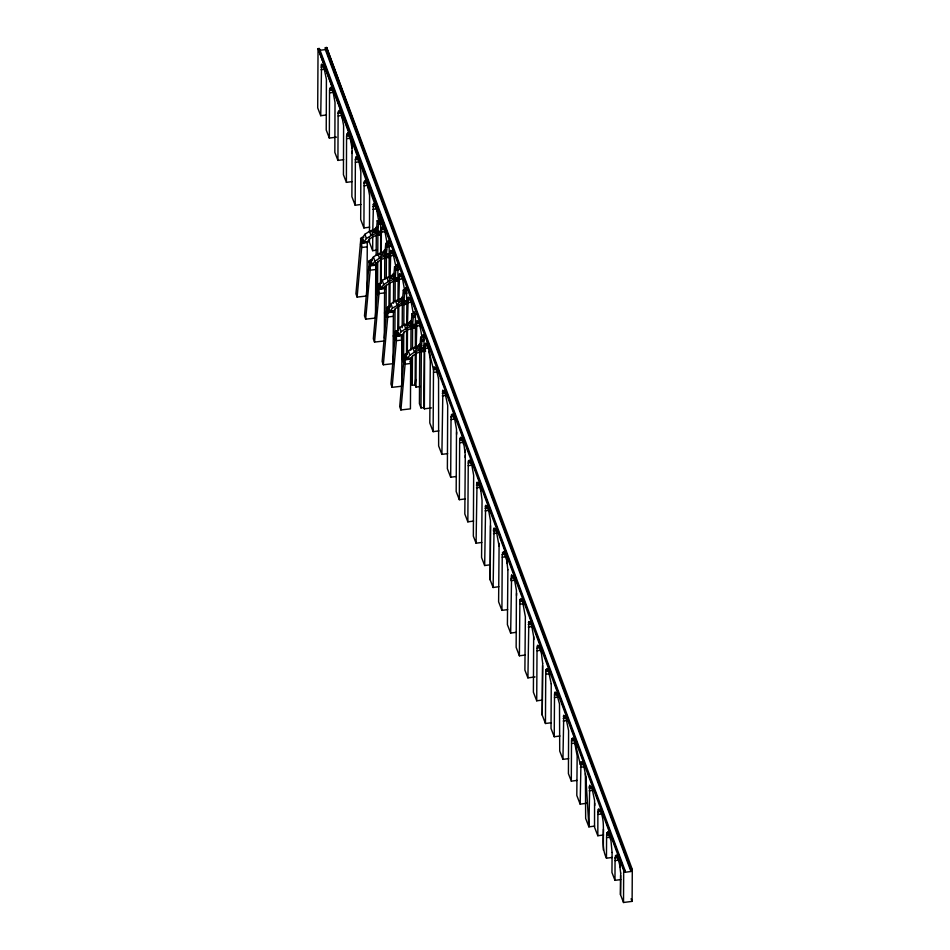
<?xml version="1.0" encoding="UTF-8"?>
<svg xmlns="http://www.w3.org/2000/svg" width="950" height="950" viewBox="0 0 950 950"><rect width="100%" height="100%" fill="white"/><g stroke="black" fill="none" stroke-linecap="round" stroke-linejoin="round"><path stroke-width="1.43" d="M326.468 114.962L320.732 115.71L321.563 64.125L323.808 66.951L326.408 79.325L326.23 130.019L329.341 138.083L336.502 137.144M623.438 868.11L624.993 872.278L630.966 871.494L325.327 49.59L325.339 47.678L326.657 47.5L632.296 869.404L632.106 901.372L623.509 902.5L620.481 894.651L620.694 873.109M326.634 50.457L326.657 47.5L369.645 165.241M329.341 138.083L329.543 90.202L330.802 87.234L333.248 92.708L335.017 102.469L334.839 152.38L337.927 160.408L343.662 159.659M337.927 160.408L338.129 113.299L339.387 110.331L341.834 115.805L343.603 125.566L343.437 174.717L346.382 182.364L346.572 136.004L347.831 133.036L350.277 138.51L352.046 148.271L351.88 196.662L355.181 205.248L360.917 204.487M355.181 205.248L355.371 159.671L356.63 156.691L359.076 162.177L360.846 171.926L360.691 219.545L363.921 227.941L369.657 227.192M367.294 241.787L366.973 295.961L357.105 297.089L355.929 293.776L360.798 238.996M360.549 239.032L361.713 242.464L361.689 247.499L357.105 297.089M363.921 227.941L364.111 183.148L365.37 180.179L367.804 185.654L369.574 195.415L369.479 232.192M375.784 264.48L375.476 318.036L365.655 319.164L364.479 315.839L369.289 261.689M369.443 237.939L369.419 242.25L372.661 250.681L376.972 250.111M369.039 261.713L370.203 265.145L370.179 270.18L365.655 319.164M372.661 250.681L372.756 235.909M372.792 229.995L373.481 203.716L374.882 204.666L376.556 209.166L378.326 218.928M376.129 262.817L375.963 290.759L377.53 295.011L377.732 261.262M376.164 255.467L376.295 234.876M372.4 259.849L369.039 260.953L370.69 265.798L376.354 265.121L376.354 264.421L370.203 265.145M377.756 255.396L377.886 233.356L381.567 232.904M384.299 340.967L374.514 342.083L373.338 338.77L378.112 285.059M377.863 285.095L379.026 288.527L379.003 293.562L374.514 342.083M379.572 221.018L379.584 218.595L380.689 223.879L380.653 253.567M380.475 282.91L380.617 259.433M381.104 283.136L381.247 258.376M381.282 252.546L381.342 229.496L382.601 226.527M384.311 338.058L384.619 286.639M384.655 279.359L384.786 257.521M379.513 289.18L385.178 288.491L385.178 287.791L379.513 289.18L377.863 284.335L381.223 283.231M386.211 285.142L386.021 317.086L384.465 312.835M386.258 277.875L386.377 256.31L390.058 255.847M393.431 310.591L393.027 363.672L383.313 364.776L382.137 361.451L386.84 308.501M386.591 308.524L387.754 311.968L387.731 317.003L383.313 364.776M388.954 308.014L389.096 283.326M389.132 277.519L389.179 246.572L388.063 243.568M389.916 307.396L390.07 282.364M390.094 276.474L390.794 250.266L393.027 253.092L395.639 265.478M393.478 303.181L393.609 280.974M395.034 308.988L394.844 340.017L393.288 335.766M395.069 301.601L395.2 279.68L398.869 279.217M402.004 334.97L401.707 386.234L392.101 387.327L390.925 384.014L395.521 332.179M396.673 266.392L394.582 266.653L395.853 269.646L395.247 277.554L398.169 277.768L397.955 301.245M395.271 332.203L396.435 335.635L396.411 340.682L392.101 387.327M396.886 266.938L396.898 264.658L394.867 267.33M397.955 277.21L397.812 267.069L396.898 264.658M397.777 330.79L397.931 305.674M398.656 328.783L398.798 305.52M398.834 299.701L399.522 273.743M402.159 335.065L402.016 358.459L403.584 362.71L403.762 332.072M402.194 327.75L402.337 304.356M403.809 324.781L403.928 303.121L411.932 302.124M410.709 358.423L410.424 408.868L400.876 409.949L399.701 406.636L404.225 355.633M403.976 355.656L405.139 359.088L405.116 364.135L400.876 409.949M403.608 290.771L405.626 288.087L405.614 290.379L403.322 290.082L402.705 297.421L403.976 300.984L406.897 301.209L406.683 324.425M406.683 300.651L406.541 290.498L405.626 288.087M406.505 355.062L406.647 330.256M407.336 352.676L407.479 329.151M407.503 323.273L408.203 297.089L409.604 298.027L411.279 302.539L413.048 312.301M410.839 358.957L410.709 381.033L412.264 385.284L415.15 384.916L415.969 387.066L420.28 386.496M410.887 350.134L411.017 328.059M412.264 385.284L412.442 355.929M412.478 348.591L412.609 326.8L415.055 326.491M415.376 346.762L415.411 317.062L414.307 311.766L412.276 314.45M415.328 354.101L415.15 384.916L415.661 379.335M415.969 387.066L416.183 352.224M416.207 347.866L416.907 320.483L418.309 321.433L419.983 325.933L421.741 335.694M419.722 351.452L419.413 403.667L420.981 407.906L423.854 407.55L424.353 408.844L431.526 407.906M420.981 407.906L421.313 350.253L424.983 349.79M422.786 336.953L420.696 337.214L421.966 340.207L421.361 348.116L425.422 347.605M424.068 347.783L423.926 337.63L423.011 335.219M424.353 408.844L424.662 345.966L425.909 342.986L428.355 348.46L433.497 369.74L433.141 431.656L438.876 430.896M594.629 826.108L588.905 826.856L589.736 785.199L591.969 788.025L594.581 800.411L594.522 827.177L597.811 835.739L603.559 834.991M597.811 835.739L597.894 811.799L598.524 808.854L599.925 809.792M599.901 809.804C607.572 825.051 599.011 843.172 606.456 858.194L612.192 857.446M603.333 850.036L603.452 829.243M606.456 858.194L606.587 837.674L610.886 837.116M612.097 852.471L611.954 872.492L614.982 880.353L620.718 879.593M614.982 880.353L615.054 857.933L619.352 857.375M620.504 894.651L620.611 875.377M623.509 902.5L623.687 870.533L318.048 48.628L319.366 48.462L625.005 870.354L624.993 872.278M630.966 871.494L630.978 869.571L325.339 47.678M447.616 453.625L441.892 454.373L442.866 390.296M456.416 476.484L450.692 477.233L451.036 416.884L453.898 416.504M451.024 416.884L452.295 413.915L454.729 419.389L456.499 429.151L456.178 491.542L459.325 499.688L465.061 498.94M459.325 499.688L459.669 440.111L460.928 437.142L464.122 445.74L465.298 455.287L464.823 513.997L467.839 521.847L473.587 521.087M467.839 521.847L468.243 465.678L472.542 465.108M481.804 542.45L476.081 543.198L477.031 482.173L478.432 483.111L480.866 490.746M490.402 564.775L484.666 565.535L485.628 505.269L487.017 506.207L488.692 510.72L490.461 520.481L490.164 579.832L493.109 587.492L498.845 586.732M490.176 579.832L490.556 525.659M493.109 587.492L494.071 527.974L496.304 530.801M507.644 609.615L501.921 610.363L502.241 554.574L506.54 554.016M516.384 632.308L510.661 633.068L511.599 575.118M511.587 575.118L513 576.056L514.674 580.569L516.432 590.33L516.147 647.366L519.389 655.797L525.136 655.049M519.389 655.797L519.911 599.652M535.064 676.934L527.903 677.873L528.841 621.466L530.231 622.404L531.905 626.917L533.663 636.678L533.389 692.182L536.714 700.803L542.45 700.055M536.714 700.803L537.035 648.126L537.653 645.181L539.054 646.119M551.19 722.748L545.466 723.496L542.212 715.101L542.676 663.29M542.224 715.101L542.581 665.57M545.442 723.508L545.763 671.602L545.953 669.679L548.815 669.299M559.954 736.001L554.23 736.749L554.503 697.597L558.79 697.039M568.658 758.623L562.934 759.371L563.754 715.398L566.01 718.224L568.599 730.609L568.421 773.668L571.306 781.149L571.52 740.869L571.722 738.946L574.584 738.578M587.326 803.201L580.165 804.139L580.996 761.698L582.386 762.648L584.06 767.149L585.841 776.91L588.893 826.868L585.651 818.437L585.414 773.633M352.129 153.449L352.213 151.181M456.594 434.328L456.677 432.06M465.215 457.556L465.298 455.287M496.292 530.801L499.082 546.084L498.608 601.789L501.909 610.363M507.882 569.751L507.407 624.661L510.649 633.068M516.527 595.508L516.61 593.227M594.664 805.588L594.747 803.32M612.073 852.471L610.969 840.655L607.774 832.057M380.487 223.333L378.551 223.583L377.269 220.59L376.663 227.929L377.934 231.491L381.995 230.981M377.934 231.491L378.539 224.152L377.269 220.59M386.424 254.172L387.03 246.834L385.771 243.271L385.154 250.61L386.424 254.172L390.486 253.662M403.976 300.984L404.581 293.657L403.322 290.082M414.081 313.5L411.991 313.761L411.386 321.1L412.656 324.662L415.364 324.33M412.656 324.662L413.262 317.336L411.991 313.761M424.234 403.358L423.854 407.55L424.282 348.329L423.189 345.408M347.831 133.036L346.572 136.004L349.446 135.624M438.567 378.718L436.359 369.621L434.114 366.795L433.497 369.74L436.359 369.36M468.243 465.678L468.386 461.094L469.454 460.049L471.889 465.524L473.658 475.285L473.349 536.144L476.069 543.21M502.229 554.574L503.5 551.606L506.694 560.215L507.87 569.751M554.479 697.597L554.634 693.013L557.496 692.645M583.229 764.275L580.367 764.643L580.557 762.719L583.419 762.351M589.297 786.22L589.107 788.144L591.969 787.776M606.575 837.674L606.729 833.102L607.798 832.057M615.042 857.933L616.312 854.964L619.519 863.574L620.682 873.109M364.301 181.224L364.111 183.148L366.973 182.768M375.274 229.508L375.986 227.43L378.076 227.169M376.58 235.232L380.831 234.697L376.58 235.232L377.649 232.109L375.986 227.43M383.764 252.201L384.477 250.111L386.567 249.85M386.246 257.189L389.322 257.391L385.071 257.925L386.139 254.79L384.477 250.111M392.588 275.571L393.3 273.493L394.963 278.16L393.894 281.295L398.145 280.761L395.188 280.915M401.316 299.012L402.028 296.934L403.691 301.601L402.622 304.736L406.873 304.202L403.928 304.356M409.996 322.691L410.709 320.613L412.371 325.28L411.303 328.415L415.554 327.881L412.597 328.035M418.701 346.144L419.413 344.054L421.076 348.733L420.007 351.868L425.659 351.156M519.899 599.652L520.98 598.607L522.583 601.457M545.941 669.679L547.022 668.634L548.625 671.484L551.214 683.869M554.622 693.025L555.073 692.004L556.462 692.942L559.503 703.926L559.716 751.046L562.923 759.371M563.778 715.398L563.338 716.419L566.2 716.039M571.698 738.946L572.779 737.901L574.382 740.751M356.001 156.726L355.371 159.671L358.245 159.291M375.678 228.677L376.105 232.703L377.138 232.928L369.514 231.289L370.987 235.576L377.138 232.928L375.678 228.677L370.987 235.576L366.403 238.533L363.933 241.906L362.461 237.631L364.942 234.258L369.514 231.289L375.678 228.677L378.397 234.614L373.35 236.514L369.598 238.949L367.591 241.597L363.933 241.906M384.18 251.37L384.596 255.396L385.629 255.621L378.005 253.982L379.478 258.257L385.629 255.621L384.18 251.37L379.478 258.257L374.894 261.214L372.424 264.599L370.951 260.324L373.433 256.939L378.005 253.982L384.18 251.37L386.887 257.308L381.841 259.207L378.088 261.63L376.081 264.29L372.424 264.599M392.991 274.74L393.419 278.766L394.44 278.991L386.828 277.353L388.301 281.627L394.44 278.991L392.991 274.74L388.301 281.627L383.717 284.596L381.247 287.969L379.774 283.694L382.244 280.321L392.991 274.74L395.711 280.678L390.664 282.577L386.911 285.012L384.904 287.66L381.247 287.969L385.023 287.494M419.104 345.313L419.532 349.339L420.553 349.564L412.941 347.926L414.414 352.201L420.553 349.564L419.104 345.313L414.414 352.201L409.83 355.157L407.348 358.542L405.887 354.267L408.358 350.883L412.941 347.926L419.104 345.313L421.824 351.251L416.777 353.151L413.024 355.573L411.017 358.233L407.348 358.542M390.984 303.762L388.514 307.135L389.975 311.41L393.633 311.101L395.639 308.453L399.392 306.019L404.439 304.119L401.731 298.181L395.556 300.794L390.984 303.762L392.445 308.037L389.975 311.41L393.751 310.935M397.183 330.814L398.656 335.089L401.126 331.716L405.709 328.747L410.4 321.86L413.119 327.798L408.072 329.697L404.32 332.132L402.313 334.78L398.644 335.089L397.183 330.814L399.653 327.429L410.4 321.86L411.101 322.786M377.554 221.267L379.964 218.096M380.831 220.554L378.433 223.725L381.698 223.321M386.044 243.948L388.455 240.777M386.163 243.806L386.923 246.418L389.322 243.248M406.873 290.059L404.474 293.229L406.659 292.956M415.554 313.738L413.155 316.908L415.328 316.635M420.981 337.903L423.379 334.721L424.258 337.191L421.859 340.361L424.032 340.088M363.909 237.167L360.549 238.272L362.199 243.117L367.864 242.44L367.864 241.727L362.199 243.117M370.69 265.798L371.747 264.967L370.096 260.134M389.951 306.66L386.591 307.776L388.241 312.621L393.906 311.933L393.906 311.232L388.241 312.621M398.632 330.339L395.271 331.455L396.922 336.288L402.586 335.611L402.586 334.911L396.922 336.288M405.139 359.088L411.291 358.364L411.291 359.064L405.626 359.741L403.976 354.908L407.336 353.792M405.626 359.741L406.671 358.91L405.032 354.077M392.445 308.037L403.18 302.433L401.731 298.181L397.029 305.069L395.556 300.794L403.18 302.433L402.147 302.207L401.755 298.217M411.849 326.111L405.709 328.747L404.237 324.473L411.872 326.111L410.4 321.86L410.827 325.886L411.849 326.111L404.237 324.473M319.354 50.374L325.327 49.59M321.136 65.146L323.997 64.766M320.934 67.07L323.808 66.69M320.993 69.718L325.292 69.16M329.745 88.279L332.607 87.899M329.543 90.202L332.405 89.823M329.603 92.862L333.901 92.293M341.192 110.996L338.331 111.376L338.129 113.299L341.003 112.919M338.188 115.959L342.487 115.389M346.774 134.081L349.636 133.701M346.631 138.664L350.93 138.094M355.431 162.319L359.729 161.761M346.382 182.364L352.117 181.616M364.171 185.808L368.469 185.238M373.053 204.737L375.915 204.369M372.851 206.661L377.15 206.102M372.911 209.321L377.209 208.751M381.544 227.572L384.406 227.192M381.342 229.496L384.216 229.116M381.401 232.156L385.7 231.586M390.355 251.287L393.229 250.907M390.165 253.211L394.464 252.641M390.224 255.871L394.523 255.301M399.095 274.764L401.957 274.384M398.893 276.688L401.767 276.308M398.952 279.348L403.251 278.777M407.776 298.11L410.637 297.73M407.574 300.034L410.447 299.654M416.278 323.428L419.14 323.059M416.338 326.088L420.636 325.517M424.852 344.031L427.714 343.662M424.662 345.966L427.524 345.586M424.709 348.614L429.008 348.056M433.699 367.816L436.561 367.436M433.556 372.388L437.855 371.83M442.439 391.317L445.301 390.937M442.237 393.241L445.099 392.861M442.296 395.889L446.595 395.331M451.226 414.96L454.1 414.58M451.096 419.544L455.383 418.974M459.871 438.188L462.733 437.808M459.669 440.111L462.531 439.731M459.729 442.771L464.027 442.201M468.386 461.094L471.259 460.726M468.196 463.018L471.058 462.65M476.603 483.194L479.465 482.814M476.413 485.117L479.275 484.738M476.461 487.766L480.759 487.207M485.189 506.291L488.062 505.911M484.999 508.214L487.861 507.834M485.058 510.863L489.345 510.304M496.506 528.616L493.632 528.996L493.442 530.919L496.304 530.539M493.501 533.567L497.788 533.009M502.443 552.651L505.305 552.283M502.301 557.234L506.588 556.664M511.171 576.139L514.033 575.759M513.843 577.683L510.969 578.063L511.017 580.723L515.327 580.153M519.721 601.576L522.583 601.196M519.781 604.236L524.067 603.666M528.402 622.488L531.276 622.107M528.212 624.411L531.074 624.031M528.271 627.059L532.558 626.501M537.225 646.202L540.087 645.822M537.035 648.126L539.897 647.746M537.082 650.774L541.381 650.216M545.763 671.602L548.625 671.222M545.811 674.251L550.109 673.693M554.444 694.937L558.731 694.379M563.148 718.342L566.01 717.962M563.196 721.002L567.494 720.432M571.52 740.869L574.382 740.501M571.579 743.529L575.878 742.959M580.414 767.303L584.713 766.733M571.318 781.149L577.042 780.401M589.154 790.804L593.453 790.234M598.096 809.875L600.958 809.495M597.894 811.799L600.756 811.419M597.954 814.447L602.253 813.889M606.729 833.102L609.591 832.722M606.539 835.026L609.401 834.646M615.256 856.009L618.117 855.629M615.113 860.593L619.4 860.023M623.687 870.533L625.005 870.354M630.978 869.571L632.296 869.404M378.539 224.152L382.054 223.713M377.649 232.109L380.855 231.705M387.042 246.264L388.978 246.026L388.075 241.276M386.923 246.418L390.189 246.002M387.03 246.834L390.545 246.394M386.139 254.79L389.346 254.386M395.853 269.646L397.801 269.396M399.012 269.384L395.746 269.788L398.145 266.618L397.278 264.159M398.003 269.942L395.853 270.216L394.582 266.653L393.977 273.98L395.247 277.554M394.963 278.16L398.169 277.768M406.529 292.837L404.593 293.087L403.714 290.617M404.581 293.657L406.731 293.384M403.691 301.601L406.897 301.209M415.209 316.516L413.262 316.754L412.395 314.296M413.262 317.336L415.411 317.062M412.371 325.28L415.577 324.888M421.966 340.207L423.914 339.969M424.116 340.516L421.966 340.789L420.696 337.214L420.09 344.553L421.361 348.116M421.076 348.733L425.683 348.163M421.301 351.488L424.258 351.334M386.056 257.616L385.071 257.925M394.867 280.998L393.894 281.295M403.608 304.439L402.622 304.736M412.276 328.106L411.303 328.415M420.981 351.559L420.007 351.868M367.258 246.834L361.689 247.499L360.513 244.067M369.039 260.953L371.866 260.621M375.749 269.515L370.179 270.18L369.004 266.748M384.572 292.897L379.003 293.562L377.827 290.13M393.3 316.326L387.731 317.003L386.555 313.571M403.976 354.908L406.802 354.564M399.522 273.743L400.924 274.692L402.598 279.193L404.367 288.954M442.854 390.296L445.099 393.122L447.699 405.496L447.379 468.671L450.68 477.233M382.601 226.527L385.047 232.002L386.816 241.763M340.159 111.304L340.991 113.181M348.603 134.009L349.434 135.886M374.87 204.666L375.713 206.542M444.256 391.234L445.099 393.122M539.042 646.131L541.488 653.754L542.652 663.29M366.13 181.153L366.973 183.029M631.097 898.748L632.106 901.372M320.732 115.71L317.704 107.861L318.048 48.628L383.361 227.501M554.218 736.749L551.036 728.484L551.237 683.857M580.153 804.139L576.804 795.459L577.161 756.046L574.37 740.762M433.141 431.656L429.792 422.964L430.303 361.131L429.103 351.595M441.881 454.373L438.639 445.954L438.556 378.718M484.654 565.535L481.567 557.508L482.054 500.282L480.854 490.746M527.891 677.873L524.899 670.106L525.362 616.74L522.571 601.457M319.865 51.763L328.664 75.406M331.253 82.365L335.386 93.492M337.974 100.439L341.074 108.787M344.173 117.135L347.795 126.861M349.861 132.43L353.483 142.167M355.549 147.725L360.204 160.241M361.238 163.02L365.892 175.536M366.926 178.327L371.581 190.843M372.626 193.622L378.314 208.917M379.347 211.696L384.002 224.212M385.035 226.991L393.312 249.244M394.856 253.424L399 264.539M402.099 272.887L405.721 282.625M407.787 288.183L411.409 297.92M413.476 303.489L418.131 316.006M420.197 321.563L423.819 331.301M425.885 336.858L430.54 349.374M431.573 352.153L436.228 364.669M437.261 367.46L441.916 379.976M442.949 382.755L451.226 405.009M452.782 409.177L457.947 423.082M459.503 427.251L463.636 438.378M466.747 446.726L469.324 453.684M472.435 462.021L476.057 471.758M478.123 477.316L481.745 487.053M483.811 492.622L488.466 505.139M489.499 507.918L494.154 520.434M495.188 523.212L506.564 553.814M507.597 556.593L512.252 569.109M513.285 571.888L515.874 578.847M517.418 583.015L521.562 594.142M524.151 601.089L527.25 609.437M530.349 617.785L533.971 627.523M536.038 633.08L539.659 642.818M541.726 648.375L546.381 660.891M547.414 663.67L552.069 676.186M554.147 681.756L558.79 694.272M559.835 697.051L564.49 709.567M565.523 712.346L579.476 749.894M581.032 754.074L586.209 767.98M588.276 773.538L591.898 783.275M594.997 791.623L597.586 798.57M600.685 806.918L604.307 816.656M606.373 822.213L609.995 831.951M612.061 837.508L616.716 850.024M617.749 852.815L622.404 865.331M371.676 170.786L376.224 183.255M380.273 194.334L381.793 198.491M408.358 350.883L409.83 355.157M399.653 327.429L401.126 331.716M382.244 280.321L383.717 284.596M373.433 256.939L374.894 261.214M364.942 234.258L366.403 238.533M384.346 286.069L385.178 288.491M409.901 361.178L410.685 363.458L405.116 364.135L403.94 360.691M375.523 262.699L376.354 265.121M401.197 337.725L401.981 340.005L396.411 340.682L395.236 337.25M396.328 330.624L397.979 335.469M387.647 306.945L389.298 311.79M378.919 283.504L380.57 288.349M361.606 237.441L363.256 242.286M462.531 439.992L463.363 442.617M393.027 253.092L393.858 255.716M575.201 743.375L580.343 764.655M367.804 185.654L368.564 188.789M350.277 138.51L351.025 141.633M341.834 115.805L342.582 118.928M619.495 863.574L620.101 866.922M506.683 560.215L507.288 563.564M464.728 449.101L465.132 452.378M351.642 144.994L352.046 148.271M585.817 776.91L585.984 779.819M533.663 636.678L533.841 639.576M498.904 543.186L499.071 546.084"/></g></svg>
